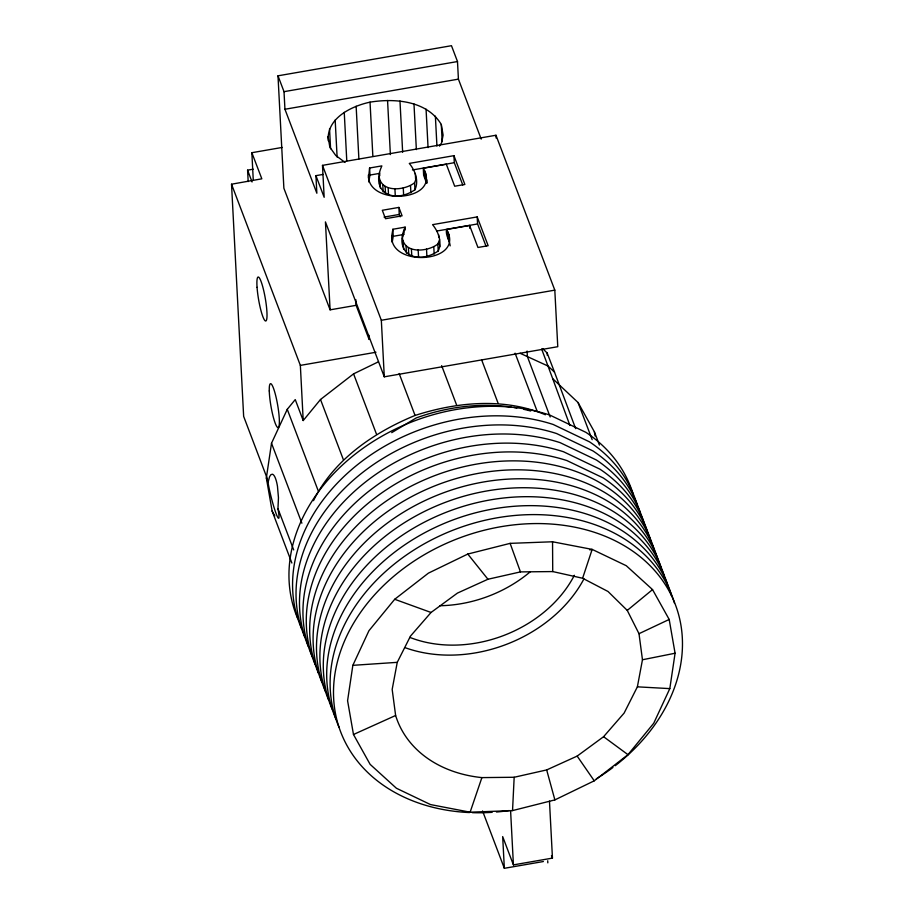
<?xml version="1.0" encoding="UTF-8"?>
<svg xmlns="http://www.w3.org/2000/svg" width="914" height="914" viewBox="0 0 914 914"><rect width="100%" height="100%" fill="white"/><g stroke="black" fill="none" stroke-linecap="round" stroke-linejoin="round"><path stroke-width="1.37" d="M512.537 810.592L554.878 799.899L594.249 780.819L627.975 754.667L653.739 723.225L669.813 688.619L675.08 653.236L669.185 619.452L652.539 589.599L626.261 565.709L592.158 549.394L552.547 541.774L510.126 543.362L467.785 554.055L428.415 573.135L394.699 599.287L368.925 630.74L352.85 665.335L347.583 700.73L353.478 734.502L370.124 764.355L396.402 788.245L430.505 804.571L470.116 812.192L512.537 810.592L514.171 777.266L546.675 769.931L577.168 756.095L603.583 736.707L624.125 713.08L637.378 686.837L642.462 659.759L639 633.688L627.255 610.403L608.027 591.495L582.606 578.242L552.73 571.57L520.454 571.901L487.95 579.248L457.457 593.083L431.042 612.471L410.5 636.087L397.247 662.342L392.175 689.419L395.625 715.491A128.451 99.683 -20.8 0 0 481.895 777.608L514.171 777.266M277.959 508.641L278.462 497.742L277.479 486.397A22.05 5.541 87.8 0 0 272.361 474.217L270.91 474.686L269.596 476.651L268.042 482.421L268.35 484.329A22.302 2.079 75.8 0 0 275.777 512.72A22.302 2.079 75.8 0 0 278.69 513.04L277.959 508.641L293.68 549.92M426.667 183.44L423.65 175.271L423.285 168.233L446.329 164.234L454.681 186.228L464.872 184.457L453.938 155.666L409.289 163.412C415.185 170.484 419.069 180.995 414.956 189.781C393.568 204.279 369.907 192.271 381.869 165.88L369.587 168.016L368.559 177.773M379.538 184.022L379.836 181.258M450.179 245.866C449.619 240.085 445.369 235.561 446.546 229.483L469.602 225.484L477.953 247.477L488.145 245.706L477.199 216.915L432.562 224.661C438.457 231.745 442.342 242.244 438.217 251.03C416.841 265.528 393.169 253.521 405.142 227.129L392.86 229.265L391.683 236.212L391.98 241.844M402.811 245.272L403.257 241.136M291.863 563.024L272.121 511.052L266.351 477.942L271.515 443.244L287.259 409.323L295.245 399.589L303.208 420.554L320.506 399.498L353.569 373.86L378.476 361.784M368.788 182L369.964 175.054L369.587 168.016M392.289 241.856L393.226 236.303L392.86 229.265M328.252 140.745C326.378 118.249 351.364 106.138 370.033 102.151C394.905 98.106 426.987 100.666 441.291 124.464L443.107 135.146L441.599 142.812L439.485 146.103M423.285 168.233C442.513 201.48 367.211 206.93 368.411 174.962M582.606 578.242L592.158 549.394L589.77 549.897M470.116 812.192L481.895 777.608M414.956 189.781L414.59 182.743L416.281 178.481M438.217 251.03L437.852 243.992L439.554 239.742M313.479 500.666C333.713 459.776 373.78 432.413 415.07 415.447C456.897 401.977 504.06 397.441 545.384 414.762M627.255 610.403L652.539 589.599M379.173 176.985C381.595 192.98 405.085 190.443 414.59 182.743M402.434 238.234C404.856 254.229 428.358 251.704 437.852 243.992M391.718 432.653L416.178 417.961A165.445 128.394 -20.8 0 1 511.154 407.073M639 633.688L669.185 619.452M353.478 734.502L395.625 715.491M642.462 659.759L675.08 653.236M368.868 335.198L369.096 339.448L356.129 305.322L330.103 309.835L283.877 188.227L277.993 75.816L451.47 45.7L457.491 61.546L458.417 79.141L481.21 139.122M277.993 75.816L284.014 91.663L457.491 61.546M284.014 91.663L284.94 109.257L458.417 79.141M253.281 180.378L251.853 152.707L282.255 147.428M248.185 181.566L247.591 170.153L253.178 169.181M322.939 174.448L315.936 175.659L324.162 197.287L322.493 165.365L495.971 135.249L554.809 290.149L557.769 346.703L384.291 376.819L325.43 221.896L330.103 309.835M369.964 175.054L379.516 173.397M412.443 169.97L454.304 162.703L462.758 184.948M398.892 207.409L382.303 210.289L385.502 218.709L402.091 215.83L398.892 207.409L399.258 214.447L400.172 216.847M384.051 217.086L399.258 214.447M393.226 236.303L404.148 234.407M437.109 230.979L477.565 223.953L486.019 246.197M322.493 165.365L381.332 320.277L554.809 290.149M251.853 152.707L261.827 178.813L231.528 184.205L300.352 365.383L375.974 352.244M543.373 861.525L504.345 868.3L502.677 836.596L513.417 864.884L552.456 858.109L549.474 801.132M352.85 665.335L397.247 662.342M637.378 686.837L669.813 688.619M394.699 599.287L431.042 612.471M520.135 353.295L548.057 366.057L554.512 372.169L575.66 428.655M603.583 736.707L627.975 754.667M345.081 162.452L335.758 155.471L329.84 147.154L328.035 136.472M541.625 348.965L552.707 378.682L578.048 402.526L594.374 431.785L599.413 445.061M542.63 348.6L547.166 353.021L554.512 372.169M467.785 554.055L487.95 579.248M577.168 756.095L594.249 780.819M272.121 511.052L274.84 515.93M446.546 229.483C465.786 262.729 390.472 268.179 391.683 236.212M578.048 402.526L592.169 439.68M515.096 353.192L537.009 410.866M481.735 360.139L498.164 403.394M441.645 365.634L456.577 404.959M399.144 373.506L415.07 415.447M284.94 109.257L316.85 193.231L315.936 175.659M551.473 855.538L552.456 858.109M353.569 373.86L376.477 434.15M247.591 170.153L252.07 181.977M482.546 810.935L504.345 868.3M320.506 399.498L343.413 459.788M287.259 409.323L318.141 490.612M271.515 443.244L301.883 523.208M267.459 479.119L243.65 416.384L231.528 184.205M550.171 416.978L527.378 356.551L527.092 351.045M266.351 477.942L268.042 482.421M552.707 378.682L569.948 425.524M510.126 543.362L520.454 571.901M546.675 769.931L554.878 799.899M439.2 242.964L439.92 246.769M594.374 431.785L595.094 435.932M547.166 353.021L547.28 355.34M547.715 860.771L547.817 862.85M495.971 135.249L496.108 138.025M510.595 810.752L513.417 864.884M477.199 216.915L477.565 223.953M469.602 225.484L469.75 228.294M453.938 155.666L454.304 162.703M448.82 234.167L449.185 241.205M447.849 231.928L448.214 238.965M441.291 124.464L442.182 141.556M435.372 116.147L436.938 146.057M438.594 234.658L438.731 237.48M433.796 247.043L434.173 254.081M426.061 109.154L428.06 147.622M427.032 179.909L427.181 182.72M425.558 172.917L425.924 179.944M424.587 170.678L424.953 177.716M426.518 249.122L426.884 256.149M413.985 103.99L416.361 149.576M415.322 173.409L415.619 179.041M418.166 249.83L418.532 256.868M410.535 185.793L410.9 192.831M411.414 248.882L411.78 255.92M408.409 247.717L408.775 254.755M399.978 100.997L402.651 152.272M403.257 187.861L403.622 194.899M405.142 227.129L405.29 229.951M406.056 246.129L406.433 253.167M403.965 230.339L404.114 233.161M402.88 234.098L403.028 236.909M403.245 242.233L403.611 249.259M394.905 188.581L395.271 195.619M387.559 100.471L390.381 154.603M388.153 187.633L388.519 194.671M385.137 186.467L385.502 193.505M382.795 184.879L383.16 191.917M379.618 172.849L379.767 175.659M379.973 180.972L380.338 188.01M370.033 102.151L372.855 156.283M381.332 320.277L384.291 376.819M356.14 106.241L358.882 158.945M355.832 299.643L356.129 305.322M344.247 112.331L346.772 160.773M335.175 120.031L337.106 157.071M329.543 128.805L330.582 148.754M300.352 365.383L303.208 420.554M552.547 541.774L552.73 571.57M574.358 575.272A115.804 89.869 -20.8 0 1 409.803 637.378M530.234 571.81A115.804 89.869 -20.8 0 1 439.874 605.731M583.955 578.859A128.451 99.683 -20.8 0 1 405.222 647.718M514.011 407.495A165.445 128.394 -20.8 0 1 516.844 407.975M523.859 409.346A165.445 128.394 -20.8 0 1 530.703 411.014M338.911 726.973A179.041 138.939 -20.8 0 1 457.331 528.543A179.041 138.939 -20.8 0 1 674.509 603.206M644.279 523.939A179.041 138.939 -20.8 0 0 596.431 460.028L560.088 442.639A179.041 138.939 -20.8 0 0 363.315 483.746A179.041 138.939 -20.8 0 0 308.292 646.369M636.989 504.425A179.041 138.939 -20.8 0 0 589.53 441.862L553.187 424.473A179.041 138.939 -20.8 0 0 356.414 465.58A179.041 138.939 -20.8 0 0 301.38 628.204M325.304 691.155A179.041 138.939 -20.8 0 1 443.724 492.715A179.041 138.939 -20.8 0 1 660.902 567.377M318.495 673.241A179.041 138.939 -20.8 0 1 437.772 474.492A179.041 138.939 -20.8 0 1 654.493 550.811M647.752 533.068A179.041 138.939 -20.8 0 0 599.904 469.156L563.561 451.767A179.041 138.939 -20.8 0 0 366.103 493.423A179.041 138.939 -20.8 0 0 312.314 656.778M633.368 494.908A179.041 138.939 -20.8 0 0 585.908 432.345L549.577 414.956A179.041 138.939 -20.8 0 0 352.793 456.063A179.041 138.939 -20.8 0 0 297.77 618.687M328.697 700.113A179.041 138.939 -20.8 0 1 447.129 501.672A179.041 138.939 -20.8 0 1 664.307 576.334M650.699 540.517A179.041 138.939 -20.8 0 0 603.24 477.942L566.897 460.565A179.041 138.939 -20.8 0 0 370.113 501.672A179.041 138.939 -20.8 0 0 315.09 664.284M336.066 719.307A179.041 138.939 -20.8 0 1 453.927 519.586A179.041 138.939 -20.8 0 1 671.493 595.585M321.899 682.198A179.041 138.939 -20.8 0 1 441.176 483.449A179.041 138.939 -20.8 0 1 657.886 559.768M332.102 709.07A179.041 138.939 -20.8 0 1 451.379 510.32A179.041 138.939 -20.8 0 1 668.1 586.628M640.44 513.508A179.041 138.939 -20.8 0 0 592.98 450.945L556.637 433.556A179.041 138.939 -20.8 0 0 359.865 474.663A179.041 138.939 -20.8 0 0 304.842 637.286M469.568 812.569A179.041 138.939 -20.8 0 1 350.942 627.861A179.041 138.939 -20.8 0 1 617.693 542.059A179.041 138.939 -20.8 0 1 615.225 765.715M612.94 767.463A179.041 138.939 -20.8 0 1 596.339 778.819M509.269 810.547A179.041 138.939 -20.8 0 1 496.473 812.009M492.189 812.329A179.041 138.939 -20.8 0 1 472.355 812.672M269.276 390.964A22.267 3.393 80.2 0 0 277.239 427.146A22.267 3.393 80.2 0 0 276.462 398.938A22.267 3.393 80.2 0 0 269.276 390.964M257.062 287.327A22.267 3.393 80.2 0 0 265.54 320.985A22.267 3.393 80.2 0 0 263.289 288.835A22.267 3.393 80.2 0 0 257.062 287.327"/></g></svg>
